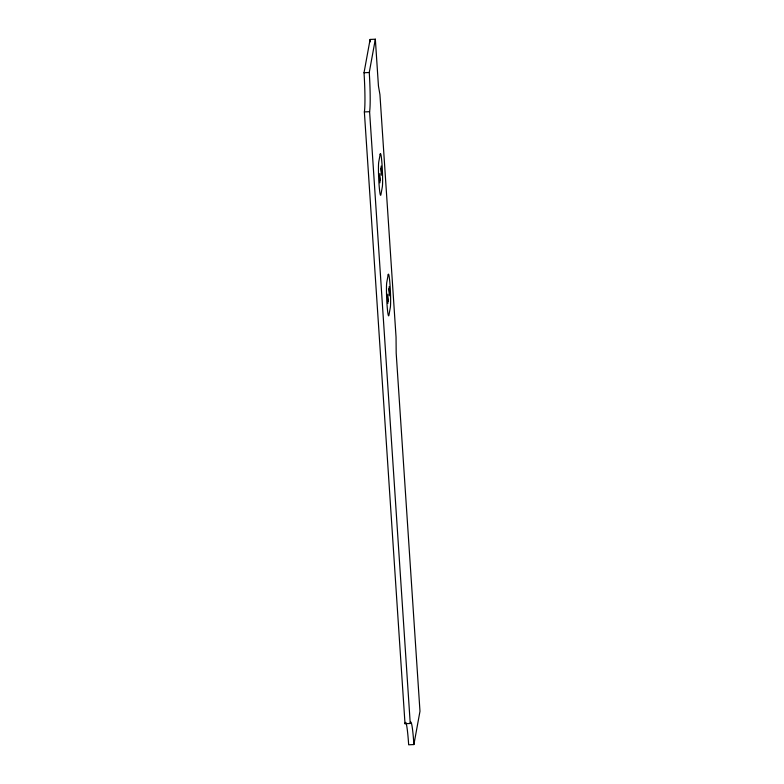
<?xml version="1.0" encoding="UTF-8"?>
<svg xmlns="http://www.w3.org/2000/svg" width="784" height="784" viewBox="0 0 784 784"><rect width="100%" height="100%" fill="white"/><g stroke="black" fill="none" stroke-linecap="round" stroke-linejoin="round"><path stroke-width="1.18" d="M413.893 744.555A31.497 2.156 87.4 0 0 410.238 723.475L405.005 723.72L364.364 111.936A31.497 2.156 87.4 0 0 364.021 72.745L370.107 39.445L375.34 39.2L378.447 86.024L379.936 94.599L396.047 337.12L396.185 353.055L419.979 711.274L413.893 744.555L408.66 744.8A31.497 2.156 87.4 0 0 406.014 723.005M410.238 723.475L369.597 111.691A31.497 2.156 87.4 0 0 369.254 72.5L375.34 39.2M364.021 72.745L369.254 72.5M364.364 111.936L369.597 111.691M380.799 168.188L381.661 173.156M379.417 175.734L380.279 180.702M388.805 288.737L389.668 293.706M387.423 296.283L388.286 301.252M370.107 39.445L370.264 41.846M389.197 286.601L389.276 295.842M387.815 294.147L387.894 303.379M381.191 166.051L381.269 175.293M379.809 173.597L379.887 182.839M405.005 723.72A31.497 2.156 87.4 0 1 405.789 722.544M380.142 154.35L378.76 161.896A17.062 1.166 87.4 0 0 378.956 183.123A17.062 1.166 87.4 0 0 380.936 194.54L382.308 186.994A17.062 1.166 87.4 0 0 382.122 165.767A17.062 1.166 87.4 0 0 380.142 154.35M388.149 274.9L386.767 282.436A17.062 1.166 87.4 0 0 386.963 303.673A17.062 1.166 87.4 0 0 388.942 315.09L390.314 307.544A17.062 1.166 87.4 0 0 390.128 286.317A17.062 1.166 87.4 0 0 388.149 274.9"/></g></svg>
